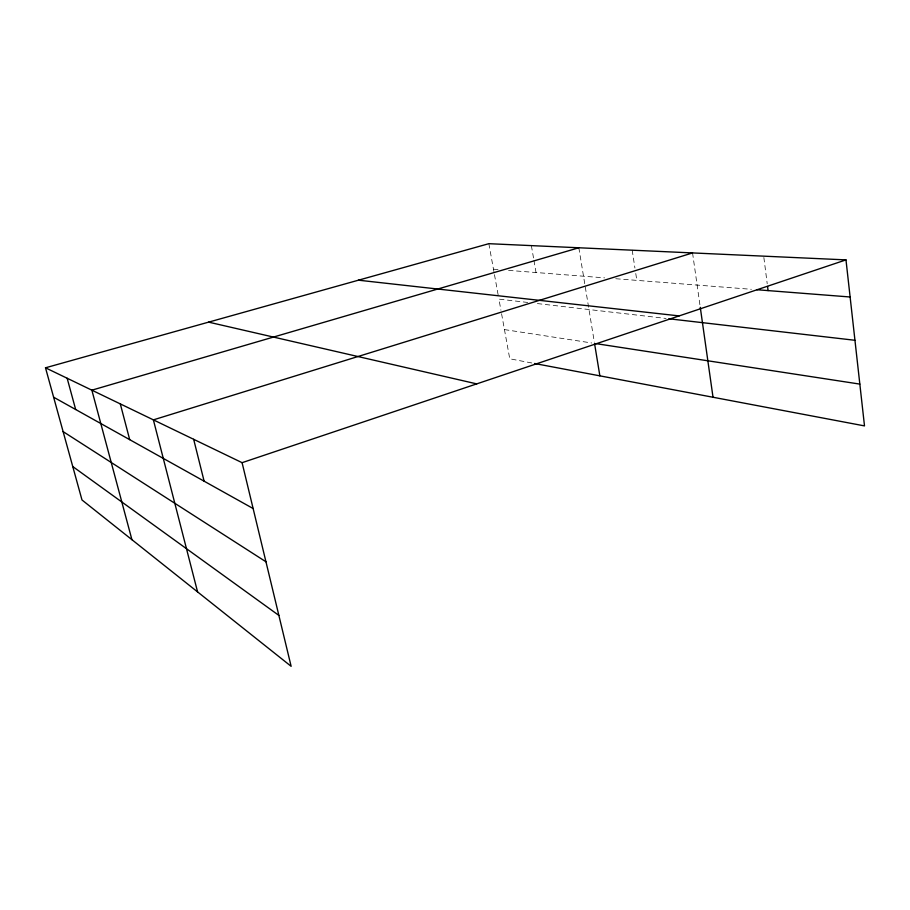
<?xml version="1.0" encoding="UTF-8"?>
<svg xmlns="http://www.w3.org/2000/svg" width="910" height="910" viewBox="0 0 910 910"><rect width="100%" height="100%" fill="white"/><g stroke="black" fill="none" stroke-linecap="round" stroke-linejoin="round"><path stroke-width="0.68" stroke-dasharray="4.55 3.41" d="M493.482 269.201L498.976 269.633M508.576 270.384L604.558 277.857M615.786 278.733L751.387 289.3M527.766 302.461L498.919 299.128L500.932 310.208M537.378 303.576L666.052 318.443M504.459 329.591L591.75 342.979M531.77 362.965L509.759 358.802L501.183 311.595M488.841 243.687L494.221 273.284M494.471 274.649L498.418 296.41M531.372 245.609L533.704 259.066M533.931 260.408L536.035 272.522M578.84 247.77L594.321 342.058M632.188 250.182L634.93 268.029M635.771 273.512L636.829 280.371M692.556 252.923L700.074 305.953M763.865 257.53L767.21 283.715"/><path stroke-width="1.36" d="M242.083 462.678L291.132 666.313L81.991 499.977L45.5 367.799L242.083 462.678L845.981 259.885L864.5 425.903L534.511 363.488M692.556 252.923L153.381 419.874L197.584 591.921M578.84 247.77L91.865 390.174L131.916 539.687M45.5 367.799L488.841 243.687L845.981 259.885M756.949 289.733L850.122 296.99M358.426 280.189L679.133 315.906M668.85 318.773L854.945 340.283M595.936 343.627L859.836 384.1M208.618 322.14L476.726 383.884M53.61 397.204L253.128 508.531M63.108 431.602L265.947 561.777M72.754 466.546L278.869 615.41M67.158 378.253L75.666 409.511M120.302 403.903L129.698 439.655M193.659 439.302L204.113 481.174M594.537 343.411L599.861 375.841M700.279 307.341L713.019 397.249M767.562 286.468L768.086 290.597"/></g></svg>
